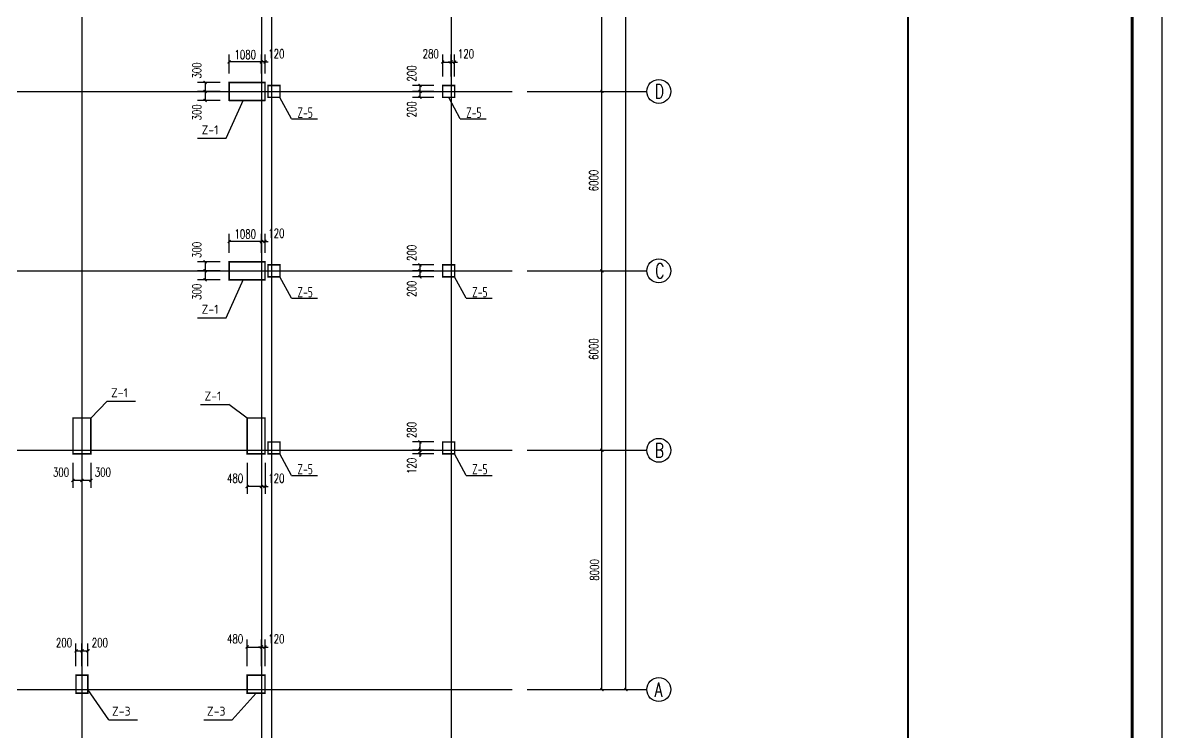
# Model space of a CAD drawing. Extents: x -73672 to 366960, y -527333 to 140666.
# Drawn here: x 288286 to 326379, y -83314 to -59595 of the extents above; entities that cross this region are included whole.
import ezdxf
from ezdxf.enums import TextEntityAlignment as Align

# ---------------------------------------------------------------- set-up
doc = ezdxf.new("R2010")
doc.units = 0
doc.header["$LTSCALE"] = 1000
doc.header["$MEASUREMENT"] = 0
for name, color, linetype in [('AXIS', 3, 'Continuous'), ('AXIS_TEXT', 7, 'Continuous'), ('COLU_DE_TEXT', 7, 'Continuous'), ('COLUMN', 9, 'Continuous'), ('NUM', 3, 'Continuous'), ('PUB_TITLE', 4, 'Continuous'), ('WALL', 9, 'Continuous'), ('图签', 120, 'Continuous'), ('建-尺寸', 3, 'Continuous')]:
    doc.layers.add(name, color=color, linetype=linetype)
doc.styles.add('_TCH_AXIS', font='COMPLEX', dxfattribs={"bigfont": 'GBCBIG'})
doc.styles.add('_TCH_DIM_T3', font='SIMPLEX', dxfattribs={"width": 0.705882, "bigfont": 'GBCBIG'})
doc.styles.add('A-DIM_T3', font='SIMPLEX', dxfattribs={"width": 0.705882, "bigfont": 'GBCBIG'})
doc.styles.add('COMPLEX', font='COMPLEX', dxfattribs={"bigfont": 'Tssdchn.shx'})
doc.styles.add('TSSD_Norm', font='Tssdeng.shx', dxfattribs={"bigfont": 'hztxt.shx'})
doc.styles.add('TSSD_Rein', font='Tssdeng.shx', dxfattribs={"width": 0.7, "bigfont": 'hztxt.shx'})
doc.dimstyles.new('_TCH_ARCH-100', dxfattribs={"dimtxt": 297.5, "dimasz": 100, "dimexe": 250, "dimexo": 300, "dimgap": 100, "dimtad": 1, "dimdec": 0, "dimzin": 0, "dimdsep": 46, "dimtxsty": '_TCH_DIM_T3', "dimblk": 'ARCHTICK', "dimcen": 0.09, "dimclrt": 7, "dimazin": 2, "dimtfac": 1, "dimtdec": 0, "dimtix": 1, "dimtmove": 2, "dimatfit": 3, "dimfxl": 0, "dimtolj": 1, "dimtzin": 0, "dimarcsym": 0})
doc.dimstyles.new('A-DIM-100', dxfattribs={"dimtxt": 297.5, "dimasz": 100, "dimexe": 250, "dimexo": 300, "dimgap": 100, "dimtad": 1, "dimdec": 0, "dimzin": 0, "dimdsep": 46, "dimtxsty": 'A-DIM_T3', "dimblk": 'ARCHTICK', "dimcen": 0.09, "dimclrt": 7, "dimazin": 2, "dimtfac": 1, "dimtdec": 0, "dimtix": 1, "dimtmove": 2, "dimatfit": 3, "dimfxl": 0, "dimtolj": 1, "dimtzin": 0, "dimarcsym": 0})

# ---------------------------------------------------------------- blocks, each defined once
blk = doc.blocks.new('0#竖图签')
at = {"layer": '图签'}
blk.add_lwpolyline([(-7500, 82100, 70, 70, 0), (-7500, 0, 40, 40, 0), (0, 0, 40, 40, 0), (0, 82100, 40, 40, 0), (-7500, 82100, 40, 40, 0), (-7500, 75299, 40, 40, 0)], format="xyseb", dxfattribs=at)
blk = doc.blocks.new('_AXISO')
blk.add_circle((0, 0), 0.5)
at = {"layer": 'AXIS_TEXT', "style": 'COMPLEX'}
blk.add_attdef('A', text='', height=0.56, dxfattribs=at).set_placement((-0.25, -0.28), (0.25, -0.28), align=Align.FIT)
blk = doc.blocks.new('_ArchTick')
at = {"color": 0, "linetype": 'ByBlock', "const_width": 0.4}
blk.add_lwpolyline([(-0.5, -0.5), (0.5, 0.5)], dxfattribs=at)
blk = doc.blocks.new('*D8291')
at = {"layer": 'AXIS', "color": 0, "lineweight": -2}
for p, q in [((305448, -25889), (308698, -25889)), ((308448, -81889), (308448, -25889)), ((305448, -81889), (308698, -81889))]:
    blk.add_line(p, q, dxfattribs=at)
at = {"layer": 'Defpoints', "color": 0}
for p in [(305148, -25889), (308448, -25889), (305148, -81889)]:
    blk.add_point(p, dxfattribs=at)
at = {"layer": 'AXIS', "color": 0, "linetype": 'ByBlock', "lineweight": -2, "xscale": 100, "yscale": 100, "zscale": 100}
for p, rotation in [((308448, -25889), 90), ((308448, -81889), 270)]:
    blk.add_blockref('_ArchTick', p, dxfattribs=dict(at, rotation=rotation))
at = {"layer": 'AXIS', "color": 7, "insert": (308199, -53889), "char_height": 297.5, "attachment_point": 5, "rotation": 90, "style": '_TCH_DIM_T3'}
blk.add_mtext('\\A1;56000', dxfattribs=at)
blk = doc.blocks.new('*D8292')
at = {"layer": 'AXIS', "color": 0, "lineweight": -2}
for p, q in [((305448, -73889), (307898, -73889)), ((307648, -81889), (307648, -73889)), ((305448, -81889), (307898, -81889))]:
    blk.add_line(p, q, dxfattribs=at)
at = {"layer": 'Defpoints', "color": 0}
for p in [(305148, -73889), (307648, -73889), (305148, -81889)]:
    blk.add_point(p, dxfattribs=at)
at = {"layer": 'AXIS', "color": 0, "linetype": 'ByBlock', "lineweight": -2, "xscale": 100, "yscale": 100, "zscale": 100}
for p, rotation in [((307648, -73889), 90), ((307648, -81889), 270)]:
    blk.add_blockref('_ArchTick', p, dxfattribs=dict(at, rotation=rotation))
at = {"layer": 'AXIS', "color": 7, "insert": (307399, -77889), "char_height": 297.5, "attachment_point": 5, "rotation": 90, "style": '_TCH_DIM_T3'}
blk.add_mtext('\\A1;8000', dxfattribs=at)
blk = doc.blocks.new('*D8293')
at = {"layer": 'AXIS', "color": 0, "lineweight": -2}
for p, q in [((305448, -67889), (307898, -67889)), ((307648, -73889), (307648, -67889)), ((305448, -73889), (307898, -73889))]:
    blk.add_line(p, q, dxfattribs=at)
at = {"layer": 'Defpoints', "color": 0}
for p in [(305148, -67889), (307648, -67889), (305148, -73889)]:
    blk.add_point(p, dxfattribs=at)
at = {"layer": 'AXIS', "color": 0, "linetype": 'ByBlock', "lineweight": -2, "xscale": 100, "yscale": 100, "zscale": 100}
for p, rotation in [((307648, -67889), 90), ((307648, -73889), 270)]:
    blk.add_blockref('_ArchTick', p, dxfattribs=dict(at, rotation=rotation))
at = {"layer": 'AXIS', "color": 7, "insert": (307373, -70504), "char_height": 297.5, "attachment_point": 5, "rotation": 90, "style": '_TCH_DIM_T3'}
blk.add_mtext('\\A1;6000', dxfattribs=at)
blk = doc.blocks.new('*D8294')
at = {"layer": 'AXIS', "color": 0, "lineweight": -2}
for p, q in [((305448, -61889), (307898, -61889)), ((307648, -67889), (307648, -61889)), ((305448, -67889), (307898, -67889))]:
    blk.add_line(p, q, dxfattribs=at)
at = {"layer": 'Defpoints', "color": 0}
for p in [(305148, -61889), (307648, -61889), (305148, -67889)]:
    blk.add_point(p, dxfattribs=at)
at = {"layer": 'AXIS', "color": 0, "linetype": 'ByBlock', "lineweight": -2, "xscale": 100, "yscale": 100, "zscale": 100}
for p, rotation in [((307648, -61889), 90), ((307648, -67889), 270)]:
    blk.add_blockref('_ArchTick', p, dxfattribs=dict(at, rotation=rotation))
at = {"layer": 'AXIS', "color": 7, "insert": (307373, -64870), "char_height": 297.5, "attachment_point": 5, "rotation": 90, "style": '_TCH_DIM_T3'}
blk.add_mtext('\\A1;6000', dxfattribs=at)
blk = doc.blocks.new('*D8295')
at = {"layer": 'AXIS', "color": 0, "lineweight": -2}
for p, q in [((305448, -55889), (307898, -55889)), ((307648, -61889), (307648, -55889)), ((305448, -61889), (307898, -61889))]:
    blk.add_line(p, q, dxfattribs=at)
at = {"layer": 'Defpoints', "color": 0}
for p in [(305148, -55889), (307648, -55889), (305148, -61889)]:
    blk.add_point(p, dxfattribs=at)
at = {"layer": 'AXIS', "color": 0, "linetype": 'ByBlock', "lineweight": -2, "xscale": 100, "yscale": 100, "zscale": 100}
for p, rotation in [((307648, -55889), 90), ((307648, -61889), 270)]:
    blk.add_blockref('_ArchTick', p, dxfattribs=dict(at, rotation=rotation))
at = {"layer": 'AXIS', "color": 7, "insert": (307373, -58617), "char_height": 297.5, "attachment_point": 5, "rotation": 90, "style": '_TCH_DIM_T3'}
blk.add_mtext('\\A1;6000', dxfattribs=at)
blk = doc.blocks.new('*D8389')
at = {"layer": 'Defpoints', "color": 0}
for p in [(290264, -74009), (290564, -74009), (290264, -74895)]:
    blk.add_point(p, dxfattribs=at)
at = {"layer": '建-尺寸', "color": 0, "lineweight": -2}
for p, q in [((290264, -74309), (290264, -75145)), ((290564, -74309), (290564, -75145)), ((290564, -74895), (290264, -74895))]:
    blk.add_line(p, q, dxfattribs=at)
at = {"layer": '建-尺寸', "color": 0, "linetype": 'ByBlock', "lineweight": -2, "xscale": 100, "yscale": 100, "zscale": 100, "rotation": 180}
blk.add_blockref('_ArchTick', (290264, -74895), dxfattribs=at)
at = {"layer": '建-尺寸', "color": 0, "linetype": 'ByBlock', "lineweight": -2, "xscale": 100, "yscale": 100, "zscale": 100}
blk.add_blockref('_ArchTick', (290564, -74895), dxfattribs=at)
at = {"layer": '建-尺寸', "color": 7, "insert": (290964, -74620), "char_height": 297.5, "attachment_point": 5, "style": 'A-DIM_T3'}
blk.add_mtext('\\A1;300', dxfattribs=at)
blk = doc.blocks.new('*D8390')
at = {"layer": 'Defpoints', "color": 0}
for p in [(289964, -74009), (290264, -74009), (289964, -74895)]:
    blk.add_point(p, dxfattribs=at)
at = {"layer": '建-尺寸', "color": 0, "lineweight": -2}
for p, q in [((289964, -74309), (289964, -75145)), ((290264, -74309), (290264, -75145)), ((290264, -74895), (289964, -74895))]:
    blk.add_line(p, q, dxfattribs=at)
at = {"layer": '建-尺寸', "color": 0, "linetype": 'ByBlock', "lineweight": -2, "xscale": 100, "yscale": 100, "zscale": 100, "rotation": 180}
blk.add_blockref('_ArchTick', (289964, -74895), dxfattribs=at)
at = {"layer": '建-尺寸', "color": 0, "linetype": 'ByBlock', "lineweight": -2, "xscale": 100, "yscale": 100, "zscale": 100}
blk.add_blockref('_ArchTick', (290264, -74895), dxfattribs=at)
at = {"layer": '建-尺寸', "color": 7, "insert": (289564, -74620), "char_height": 297.5, "attachment_point": 5, "style": 'A-DIM_T3'}
blk.add_mtext('\\A1;300', dxfattribs=at)
blk = doc.blocks.new('*D8399')
at = {"layer": 'Defpoints', "color": 0}
for p in [(296264, -74009), (296384, -74009), (296264, -75098)]:
    blk.add_point(p, dxfattribs=at)
at = {"layer": '建-尺寸', "color": 0, "lineweight": -2}
for p, q in [((296264, -74309), (296264, -75348)), ((296384, -74309), (296384, -75348)), ((296264, -75098), (296164, -75098)), ((296384, -75098), (296264, -75098)), ((296384, -75098), (296484, -75098))]:
    blk.add_line(p, q, dxfattribs=at)
at = {"layer": '建-尺寸', "color": 0, "linetype": 'ByBlock', "lineweight": -2, "xscale": 100, "yscale": 100, "zscale": 100}
blk.add_blockref('_ArchTick', (296264, -75098), dxfattribs=at)
at = {"layer": '建-尺寸', "color": 0, "linetype": 'ByBlock', "lineweight": -2, "xscale": 100, "yscale": 100, "zscale": 100, "rotation": 180}
blk.add_blockref('_ArchTick', (296384, -75098), dxfattribs=at)
at = {"layer": '建-尺寸', "color": 7, "insert": (296764, -74823), "char_height": 297.5, "attachment_point": 5, "style": 'A-DIM_T3'}
blk.add_mtext('\\A1;120', dxfattribs=at)
blk = doc.blocks.new('*D8400')
at = {"layer": 'Defpoints', "color": 0}
for p in [(295784, -74009), (296264, -74009), (295784, -75098)]:
    blk.add_point(p, dxfattribs=at)
at = {"layer": '建-尺寸', "color": 0, "lineweight": -2}
for p, q in [((295784, -74309), (295784, -75348)), ((296264, -74309), (296264, -75348)), ((296264, -75098), (295784, -75098))]:
    blk.add_line(p, q, dxfattribs=at)
at = {"layer": '建-尺寸', "color": 0, "linetype": 'ByBlock', "lineweight": -2, "xscale": 100, "yscale": 100, "zscale": 100, "rotation": 180}
blk.add_blockref('_ArchTick', (295784, -75098), dxfattribs=at)
at = {"layer": '建-尺寸', "color": 0, "linetype": 'ByBlock', "lineweight": -2, "xscale": 100, "yscale": 100, "zscale": 100}
blk.add_blockref('_ArchTick', (296264, -75098), dxfattribs=at)
at = {"layer": '建-尺寸', "color": 7, "insert": (295384, -74823), "char_height": 297.5, "attachment_point": 5, "style": 'A-DIM_T3'}
blk.add_mtext('\\A1;480', dxfattribs=at)
blk = doc.blocks.new('*D8441')
at = {"layer": 'Defpoints', "color": 0}
for p in [(296264, -60906), (296264, -61589), (296384, -61589)]:
    blk.add_point(p, dxfattribs=at)
at = {"layer": '建-尺寸', "color": 0, "lineweight": -2}
for p, q in [((296264, -60906), (296164, -60906)), ((296264, -61289), (296264, -60656)), ((296384, -60906), (296264, -60906)), ((296384, -61289), (296384, -60656)), ((296384, -60906), (296484, -60906))]:
    blk.add_line(p, q, dxfattribs=at)
at = {"layer": '建-尺寸', "color": 0, "linetype": 'ByBlock', "lineweight": -2, "xscale": 100, "yscale": 100, "zscale": 100}
blk.add_blockref('_ArchTick', (296264, -60906), dxfattribs=at)
at = {"layer": '建-尺寸', "color": 0, "linetype": 'ByBlock', "lineweight": -2, "xscale": 100, "yscale": 100, "zscale": 100, "rotation": 180}
blk.add_blockref('_ArchTick', (296384, -60906), dxfattribs=at)
at = {"layer": '建-尺寸', "color": 7, "insert": (296764, -60631), "char_height": 297.5, "attachment_point": 5, "style": 'A-DIM_T3'}
blk.add_mtext('\\A1;120', dxfattribs=at)
blk = doc.blocks.new('*D8442')
at = {"layer": 'Defpoints', "color": 0}
for p in [(295184, -60906), (295184, -61589), (296264, -61589)]:
    blk.add_point(p, dxfattribs=at)
at = {"layer": '建-尺寸', "color": 0, "lineweight": -2}
for p, q in [((295184, -61289), (295184, -60656)), ((296264, -60906), (295184, -60906)), ((296264, -61289), (296264, -60656))]:
    blk.add_line(p, q, dxfattribs=at)
at = {"layer": '建-尺寸', "color": 0, "linetype": 'ByBlock', "lineweight": -2, "xscale": 100, "yscale": 100, "zscale": 100, "rotation": 180}
blk.add_blockref('_ArchTick', (295184, -60906), dxfattribs=at)
at = {"layer": '建-尺寸', "color": 0, "linetype": 'ByBlock', "lineweight": -2, "xscale": 100, "yscale": 100, "zscale": 100}
blk.add_blockref('_ArchTick', (296264, -60906), dxfattribs=at)
at = {"layer": '建-尺寸', "color": 7, "insert": (295724, -60658), "char_height": 297.5, "attachment_point": 5, "style": 'A-DIM_T3'}
blk.add_mtext('\\A1;1080', dxfattribs=at)
blk = doc.blocks.new('*D8443')
at = {"layer": 'Defpoints', "color": 0}
for p in [(295184, -61589), (294380, -61889), (295184, -61889)]:
    blk.add_point(p, dxfattribs=at)
at = {"layer": '建-尺寸', "color": 0, "lineweight": -2}
for p, q in [((294884, -61589), (294130, -61589)), ((294380, -61589), (294380, -61889)), ((294884, -61889), (294130, -61889))]:
    blk.add_line(p, q, dxfattribs=at)
at = {"layer": '建-尺寸', "color": 0, "linetype": 'ByBlock', "lineweight": -2, "xscale": 100, "yscale": 100, "zscale": 100}
for p, rotation in [((294380, -61589), 90), ((294380, -61889), 270)]:
    blk.add_blockref('_ArchTick', p, dxfattribs=dict(at, rotation=rotation))
at = {"layer": '建-尺寸', "color": 7, "insert": (294105, -61189), "char_height": 297.5, "attachment_point": 5, "rotation": 90, "style": 'A-DIM_T3'}
blk.add_mtext('\\A1;300', dxfattribs=at)
blk = doc.blocks.new('*D8444')
at = {"layer": 'Defpoints', "color": 0}
for p in [(295184, -61889), (294380, -62189), (295184, -62189)]:
    blk.add_point(p, dxfattribs=at)
at = {"layer": '建-尺寸', "color": 0, "lineweight": -2}
for p, q in [((294884, -61889), (294130, -61889)), ((294380, -61889), (294380, -62189)), ((294884, -62189), (294130, -62189))]:
    blk.add_line(p, q, dxfattribs=at)
at = {"layer": '建-尺寸', "color": 0, "linetype": 'ByBlock', "lineweight": -2, "xscale": 100, "yscale": 100, "zscale": 100}
for p, rotation in [((294380, -61889), 90), ((294380, -62189), 270)]:
    blk.add_blockref('_ArchTick', p, dxfattribs=dict(at, rotation=rotation))
at = {"layer": '建-尺寸', "color": 7, "insert": (294105, -62589), "char_height": 297.5, "attachment_point": 5, "rotation": 90, "style": 'A-DIM_T3'}
blk.add_mtext('\\A1;300', dxfattribs=at)
blk = doc.blocks.new('*D8445')
at = {"layer": 'Defpoints', "color": 0}
for p in [(296264, -66906), (296264, -67589), (296384, -67589)]:
    blk.add_point(p, dxfattribs=at)
at = {"layer": '建-尺寸', "color": 0, "lineweight": -2}
for p, q in [((296264, -67289), (296264, -66656)), ((296384, -67289), (296384, -66656)), ((296264, -66906), (296164, -66906)), ((296384, -66906), (296264, -66906)), ((296384, -66906), (296484, -66906))]:
    blk.add_line(p, q, dxfattribs=at)
at = {"layer": '建-尺寸', "color": 0, "linetype": 'ByBlock', "lineweight": -2, "xscale": 100, "yscale": 100, "zscale": 100}
blk.add_blockref('_ArchTick', (296264, -66906), dxfattribs=at)
at = {"layer": '建-尺寸', "color": 0, "linetype": 'ByBlock', "lineweight": -2, "xscale": 100, "yscale": 100, "zscale": 100, "rotation": 180}
blk.add_blockref('_ArchTick', (296384, -66906), dxfattribs=at)
at = {"layer": '建-尺寸', "color": 7, "insert": (296764, -66631), "char_height": 297.5, "attachment_point": 5, "style": 'A-DIM_T3'}
blk.add_mtext('\\A1;120', dxfattribs=at)
blk = doc.blocks.new('*D8446')
at = {"layer": 'Defpoints', "color": 0}
for p in [(295184, -66906), (295184, -67589), (296264, -67589)]:
    blk.add_point(p, dxfattribs=at)
at = {"layer": '建-尺寸', "color": 0, "lineweight": -2}
for p, q in [((295184, -67289), (295184, -66656)), ((296264, -67289), (296264, -66656)), ((296264, -66906), (295184, -66906))]:
    blk.add_line(p, q, dxfattribs=at)
at = {"layer": '建-尺寸', "color": 0, "linetype": 'ByBlock', "lineweight": -2, "xscale": 100, "yscale": 100, "zscale": 100, "rotation": 180}
blk.add_blockref('_ArchTick', (295184, -66906), dxfattribs=at)
at = {"layer": '建-尺寸', "color": 0, "linetype": 'ByBlock', "lineweight": -2, "xscale": 100, "yscale": 100, "zscale": 100}
blk.add_blockref('_ArchTick', (296264, -66906), dxfattribs=at)
at = {"layer": '建-尺寸', "color": 7, "insert": (295724, -66658), "char_height": 297.5, "attachment_point": 5, "style": 'A-DIM_T3'}
blk.add_mtext('\\A1;1080', dxfattribs=at)
blk = doc.blocks.new('*D8447')
at = {"layer": 'Defpoints', "color": 0}
for p in [(295184, -67589), (294380, -67889), (295184, -67889)]:
    blk.add_point(p, dxfattribs=at)
at = {"layer": '建-尺寸', "color": 0, "lineweight": -2}
for p, q in [((294884, -67589), (294130, -67589)), ((294380, -67589), (294380, -67889)), ((294884, -67889), (294130, -67889))]:
    blk.add_line(p, q, dxfattribs=at)
at = {"layer": '建-尺寸', "color": 0, "linetype": 'ByBlock', "lineweight": -2, "xscale": 100, "yscale": 100, "zscale": 100}
for p, rotation in [((294380, -67589), 90), ((294380, -67889), 270)]:
    blk.add_blockref('_ArchTick', p, dxfattribs=dict(at, rotation=rotation))
at = {"layer": '建-尺寸', "color": 7, "insert": (294105, -67189), "char_height": 297.5, "attachment_point": 5, "rotation": 90, "style": 'A-DIM_T3'}
blk.add_mtext('\\A1;300', dxfattribs=at)
blk = doc.blocks.new('*D8448')
at = {"layer": 'Defpoints', "color": 0}
for p in [(295184, -67889), (294380, -68189), (295184, -68189)]:
    blk.add_point(p, dxfattribs=at)
at = {"layer": '建-尺寸', "color": 0, "lineweight": -2}
for p, q in [((294884, -67889), (294130, -67889)), ((294380, -67889), (294380, -68189)), ((294884, -68189), (294130, -68189))]:
    blk.add_line(p, q, dxfattribs=at)
at = {"layer": '建-尺寸', "color": 0, "linetype": 'ByBlock', "lineweight": -2, "xscale": 100, "yscale": 100, "zscale": 100}
for p, rotation in [((294380, -67889), 90), ((294380, -68189), 270)]:
    blk.add_blockref('_ArchTick', p, dxfattribs=dict(at, rotation=rotation))
at = {"layer": '建-尺寸', "color": 7, "insert": (294105, -68589), "char_height": 297.5, "attachment_point": 5, "rotation": 90, "style": 'A-DIM_T3'}
blk.add_mtext('\\A1;300', dxfattribs=at)
blk = doc.blocks.new('*D8494')
at = {"layer": 'Defpoints', "color": 0}
for p in [(296264, -80466), (295784, -81409), (296264, -81409)]:
    blk.add_point(p, dxfattribs=at)
at = {"layer": '建-尺寸', "color": 0, "lineweight": -2}
for p, q in [((295784, -81109), (295784, -80216)), ((296264, -81109), (296264, -80216)), ((295784, -80466), (296264, -80466))]:
    blk.add_line(p, q, dxfattribs=at)
at = {"layer": '建-尺寸', "color": 0, "linetype": 'ByBlock', "lineweight": -2, "xscale": 100, "yscale": 100, "zscale": 100, "rotation": 180}
blk.add_blockref('_ArchTick', (295784, -80466), dxfattribs=at)
at = {"layer": '建-尺寸', "color": 0, "linetype": 'ByBlock', "lineweight": -2, "xscale": 100, "yscale": 100, "zscale": 100}
blk.add_blockref('_ArchTick', (296264, -80466), dxfattribs=at)
at = {"layer": '建-尺寸', "color": 7, "insert": (295384, -80191), "char_height": 297.5, "attachment_point": 5, "style": 'A-DIM_T3'}
blk.add_mtext('\\A1;480', dxfattribs=at)
blk = doc.blocks.new('*D8495')
at = {"layer": 'Defpoints', "color": 0}
for p in [(296384, -80466), (296264, -81409), (296384, -81409)]:
    blk.add_point(p, dxfattribs=at)
at = {"layer": '建-尺寸', "color": 0, "lineweight": -2}
for p, q in [((296264, -81109), (296264, -80216)), ((296384, -81109), (296384, -80216)), ((296264, -80466), (296164, -80466)), ((296264, -80466), (296384, -80466)), ((296384, -80466), (296484, -80466))]:
    blk.add_line(p, q, dxfattribs=at)
at = {"layer": '建-尺寸', "color": 0, "linetype": 'ByBlock', "lineweight": -2, "xscale": 100, "yscale": 100, "zscale": 100}
blk.add_blockref('_ArchTick', (296264, -80466), dxfattribs=at)
at = {"layer": '建-尺寸', "color": 0, "linetype": 'ByBlock', "lineweight": -2, "xscale": 100, "yscale": 100, "zscale": 100, "rotation": 180}
blk.add_blockref('_ArchTick', (296384, -80466), dxfattribs=at)
at = {"layer": '建-尺寸', "color": 7, "insert": (296764, -80191), "char_height": 297.5, "attachment_point": 5, "style": 'A-DIM_T3'}
blk.add_mtext('\\A1;120', dxfattribs=at)
blk = doc.blocks.new('*D8518')
at = {"layer": 'Defpoints', "color": 0}
for p in [(302604, -60907), (302324, -61689), (302604, -61689)]:
    blk.add_point(p, dxfattribs=at)
at = {"layer": '建-尺寸', "color": 0, "lineweight": -2}
for p, q in [((302324, -61389), (302324, -60657)), ((302324, -60907), (302604, -60907)), ((302604, -61389), (302604, -60657))]:
    blk.add_line(p, q, dxfattribs=at)
at = {"layer": '建-尺寸', "color": 0, "linetype": 'ByBlock', "lineweight": -2, "xscale": 100, "yscale": 100, "zscale": 100, "rotation": 180}
blk.add_blockref('_ArchTick', (302324, -60907), dxfattribs=at)
at = {"layer": '建-尺寸', "color": 0, "linetype": 'ByBlock', "lineweight": -2, "xscale": 100, "yscale": 100, "zscale": 100}
blk.add_blockref('_ArchTick', (302604, -60907), dxfattribs=at)
at = {"layer": '建-尺寸', "color": 7, "insert": (301924, -60632), "char_height": 297.5, "attachment_point": 5, "style": 'A-DIM_T3'}
blk.add_mtext('\\A1;280', dxfattribs=at)
blk = doc.blocks.new('*D8519')
at = {"layer": 'Defpoints', "color": 0}
for p in [(302724, -60907), (302604, -61689), (302724, -61689)]:
    blk.add_point(p, dxfattribs=at)
at = {"layer": '建-尺寸', "color": 0, "lineweight": -2}
for p, q in [((302604, -60907), (302504, -60907)), ((302604, -61389), (302604, -60657)), ((302604, -60907), (302724, -60907)), ((302724, -61389), (302724, -60657)), ((302724, -60907), (302824, -60907))]:
    blk.add_line(p, q, dxfattribs=at)
at = {"layer": '建-尺寸', "color": 0, "linetype": 'ByBlock', "lineweight": -2, "xscale": 100, "yscale": 100, "zscale": 100}
blk.add_blockref('_ArchTick', (302604, -60907), dxfattribs=at)
at = {"layer": '建-尺寸', "color": 0, "linetype": 'ByBlock', "lineweight": -2, "xscale": 100, "yscale": 100, "zscale": 100, "rotation": 180}
blk.add_blockref('_ArchTick', (302724, -60907), dxfattribs=at)
at = {"layer": '建-尺寸', "color": 7, "insert": (303104, -60632), "char_height": 297.5, "attachment_point": 5, "style": 'A-DIM_T3'}
blk.add_mtext('\\A1;120', dxfattribs=at)
blk = doc.blocks.new('*D8520')
at = {"layer": 'Defpoints', "color": 0}
for p in [(302324, -61689), (301564, -61889), (302324, -61889)]:
    blk.add_point(p, dxfattribs=at)
at = {"layer": '建-尺寸', "color": 0, "lineweight": -2}
for p, q in [((302024, -61689), (301314, -61689)), ((301564, -61689), (301564, -61889)), ((302024, -61889), (301314, -61889))]:
    blk.add_line(p, q, dxfattribs=at)
at = {"layer": '建-尺寸', "color": 0, "linetype": 'ByBlock', "lineweight": -2, "xscale": 100, "yscale": 100, "zscale": 100}
for p, rotation in [((301564, -61689), 90), ((301564, -61889), 270)]:
    blk.add_blockref('_ArchTick', p, dxfattribs=dict(at, rotation=rotation))
at = {"layer": '建-尺寸', "color": 7, "insert": (301289, -61289), "char_height": 297.5, "attachment_point": 5, "rotation": 90, "style": 'A-DIM_T3'}
blk.add_mtext('\\A1;200', dxfattribs=at)
blk = doc.blocks.new('*D8521')
at = {"layer": 'Defpoints', "color": 0}
for p in [(301564, -62089), (302324, -61889), (302324, -62089)]:
    blk.add_point(p, dxfattribs=at)
at = {"layer": '建-尺寸', "color": 0, "lineweight": -2}
for p, q in [((302024, -61889), (301314, -61889)), ((302024, -62089), (301314, -62089)), ((301564, -61889), (301564, -62089))]:
    blk.add_line(p, q, dxfattribs=at)
at = {"layer": '建-尺寸', "color": 0, "linetype": 'ByBlock', "lineweight": -2, "xscale": 100, "yscale": 100, "zscale": 100}
for p, rotation in [((301564, -61889), 90), ((301564, -62089), 270)]:
    blk.add_blockref('_ArchTick', p, dxfattribs=dict(at, rotation=rotation))
at = {"layer": '建-尺寸', "color": 7, "insert": (301289, -62489), "char_height": 297.5, "attachment_point": 5, "rotation": 90, "style": 'A-DIM_T3'}
blk.add_mtext('\\A1;200', dxfattribs=at)
blk = doc.blocks.new('*D8522')
at = {"layer": 'Defpoints', "color": 0}
for p in [(302324, -67689), (301564, -67889), (302324, -67889)]:
    blk.add_point(p, dxfattribs=at)
at = {"layer": '建-尺寸', "color": 0, "lineweight": -2}
for p, q in [((302024, -67689), (301314, -67689)), ((301564, -67689), (301564, -67889)), ((302024, -67889), (301314, -67889))]:
    blk.add_line(p, q, dxfattribs=at)
at = {"layer": '建-尺寸', "color": 0, "linetype": 'ByBlock', "lineweight": -2, "xscale": 100, "yscale": 100, "zscale": 100}
for p, rotation in [((301564, -67689), 90), ((301564, -67889), 270)]:
    blk.add_blockref('_ArchTick', p, dxfattribs=dict(at, rotation=rotation))
at = {"layer": '建-尺寸', "color": 7, "insert": (301289, -67289), "char_height": 297.5, "attachment_point": 5, "rotation": 90, "style": 'A-DIM_T3'}
blk.add_mtext('\\A1;200', dxfattribs=at)
blk = doc.blocks.new('*D8523')
at = {"layer": 'Defpoints', "color": 0}
for p in [(301564, -68089), (302324, -67889), (302324, -68089)]:
    blk.add_point(p, dxfattribs=at)
at = {"layer": '建-尺寸', "color": 0, "lineweight": -2}
for p, q in [((302024, -67889), (301314, -67889)), ((302024, -68089), (301314, -68089)), ((301564, -67889), (301564, -68089))]:
    blk.add_line(p, q, dxfattribs=at)
at = {"layer": '建-尺寸', "color": 0, "linetype": 'ByBlock', "lineweight": -2, "xscale": 100, "yscale": 100, "zscale": 100}
for p, rotation in [((301564, -67889), 90), ((301564, -68089), 270)]:
    blk.add_blockref('_ArchTick', p, dxfattribs=dict(at, rotation=rotation))
at = {"layer": '建-尺寸', "color": 7, "insert": (301289, -68489), "char_height": 297.5, "attachment_point": 5, "rotation": 90, "style": 'A-DIM_T3'}
blk.add_mtext('\\A1;200', dxfattribs=at)
blk = doc.blocks.new('*D8524')
at = {"layer": 'Defpoints', "color": 0}
for p in [(301564, -73889), (302324, -73609), (302324, -73889)]:
    blk.add_point(p, dxfattribs=at)
at = {"layer": '建-尺寸', "color": 0, "lineweight": -2}
for p, q in [((302024, -73609), (301314, -73609)), ((302024, -73889), (301314, -73889)), ((301564, -73609), (301564, -73889))]:
    blk.add_line(p, q, dxfattribs=at)
at = {"layer": '建-尺寸', "color": 0, "linetype": 'ByBlock', "lineweight": -2, "xscale": 100, "yscale": 100, "zscale": 100}
for p, rotation in [((301564, -73609), 90), ((301564, -73889), 270)]:
    blk.add_blockref('_ArchTick', p, dxfattribs=dict(at, rotation=rotation))
at = {"layer": '建-尺寸', "color": 7, "insert": (301289, -73209), "char_height": 297.5, "attachment_point": 5, "rotation": 90, "style": 'A-DIM_T3'}
blk.add_mtext('\\A1;280', dxfattribs=at)
blk = doc.blocks.new('*D8525')
at = {"layer": 'Defpoints', "color": 0}
for p in [(302324, -73889), (301564, -74009), (302324, -74009)]:
    blk.add_point(p, dxfattribs=at)
at = {"layer": '建-尺寸', "color": 0, "lineweight": -2}
for p, q in [((302024, -73889), (301314, -73889)), ((301564, -73889), (301564, -73789)), ((301564, -73889), (301564, -74009)), ((302024, -74009), (301314, -74009)), ((301564, -74009), (301564, -74109))]:
    blk.add_line(p, q, dxfattribs=at)
at = {"layer": '建-尺寸', "color": 0, "linetype": 'ByBlock', "lineweight": -2, "xscale": 100, "yscale": 100, "zscale": 100}
for p, rotation in [((301564, -73889), 270), ((301564, -74009), 90)]:
    blk.add_blockref('_ArchTick', p, dxfattribs=dict(at, rotation=rotation))
at = {"layer": '建-尺寸', "color": 7, "insert": (301289, -74409), "char_height": 297.5, "attachment_point": 5, "rotation": 90, "style": 'A-DIM_T3'}
blk.add_mtext('\\A1;120', dxfattribs=at)
blk = doc.blocks.new('*D9049')
at = {"layer": 'Defpoints', "color": 0}
for p in [(290264, -80596), (290064, -81409), (290264, -81409)]:
    blk.add_point(p, dxfattribs=at)
at = {"layer": '建-尺寸', "color": 0, "lineweight": -2}
for p, q in [((290064, -81109), (290064, -80346)), ((290264, -81109), (290264, -80346)), ((290064, -80596), (290264, -80596))]:
    blk.add_line(p, q, dxfattribs=at)
at = {"layer": '建-尺寸', "color": 0, "linetype": 'ByBlock', "lineweight": -2, "xscale": 100, "yscale": 100, "zscale": 100, "rotation": 180}
blk.add_blockref('_ArchTick', (290064, -80596), dxfattribs=at)
at = {"layer": '建-尺寸', "color": 0, "linetype": 'ByBlock', "lineweight": -2, "xscale": 100, "yscale": 100, "zscale": 100}
blk.add_blockref('_ArchTick', (290264, -80596), dxfattribs=at)
at = {"layer": '建-尺寸', "color": 7, "insert": (289664, -80321), "char_height": 297.5, "attachment_point": 5, "style": 'A-DIM_T3'}
blk.add_mtext('\\A1;200', dxfattribs=at)
blk = doc.blocks.new('*D9050')
at = {"layer": 'Defpoints', "color": 0}
for p in [(290464, -80596), (290264, -81409), (290464, -81409)]:
    blk.add_point(p, dxfattribs=at)
at = {"layer": '建-尺寸', "color": 0, "lineweight": -2}
for p, q in [((290264, -81109), (290264, -80346)), ((290464, -81109), (290464, -80346)), ((290264, -80596), (290464, -80596))]:
    blk.add_line(p, q, dxfattribs=at)
at = {"layer": '建-尺寸', "color": 0, "linetype": 'ByBlock', "lineweight": -2, "xscale": 100, "yscale": 100, "zscale": 100, "rotation": 180}
blk.add_blockref('_ArchTick', (290264, -80596), dxfattribs=at)
at = {"layer": '建-尺寸', "color": 0, "linetype": 'ByBlock', "lineweight": -2, "xscale": 100, "yscale": 100, "zscale": 100}
blk.add_blockref('_ArchTick', (290464, -80596), dxfattribs=at)
at = {"layer": '建-尺寸', "color": 7, "insert": (290864, -80321), "char_height": 297.5, "attachment_point": 5, "style": 'A-DIM_T3'}
blk.add_mtext('\\A1;200', dxfattribs=at)

msp = doc.modelspace()

# ---------------------------------------------------------------- linework, layer by layer
at = {"color": 1}
for p, q in [((290264.15, -24236.64), (290264.15, -84710.49)), ((296264.15, -24236.64), (296264.15, -84710.49)), ((296604.15, -24236.64), (296604.15, -84710.49)), ((302604.15, -24236.64), (302604.15, -84710.49)), ((185878.49, -61888.84), (304648.09, -61888.84)), ((185878.49, -67888.84), (304648.09, -67888.84)), ((185878.49, -73888.84), (304648.09, -73888.84)), ((185878.49, -81888.84), (304648.09, -81888.84))]:
    msp.add_line(p, q, dxfattribs=at)
at = {"color": 0}
for p, q in [((297264.91, -62807.28), (296884.15, -62088.84)), ((302904.91, -62807.28), (302524.15, -62088.84)), ((295081.71, -63456.61), (295663.03, -62171.73)), ((297264.91, -62807.28), (298136.96, -62807.28)), ((302904.91, -62807.28), (303776.96, -62807.28)), ((294129.16, -63456.61), (295081.71, -63456.61)), ((295081.71, -69456.61), (295663.03, -68171.73)), ((297264.91, -68807.28), (296884.15, -68088.84)), ((303104.91, -68807.28), (302724.15, -68088.84)), ((297264.91, -68807.28), (298136.96, -68807.28)), ((303104.91, -68807.28), (303976.96, -68807.28)), ((294129.16, -69456.61), (295081.71, -69456.61)), ((290564.15, -72808.84), (291102.56, -72247.72)), ((291102.56, -72247.72), (292055.11, -72247.72)), ((294226.37, -72357.96), (295178.92, -72357.96)), ((295784.15, -72808.84), (295178.92, -72357.96)), ((297264.91, -74727.28), (296884.15, -74008.84)), ((303104.91, -74727.28), (302724.15, -74008.84)), ((297264.91, -74727.28), (298136.96, -74727.28)), ((303104.91, -74727.28), (303976.96, -74727.28)), ((291163.36, -82894.8), (290464.15, -81888.84)), ((295288.21, -82894.8), (296084.15, -82008.84)), ((291163.36, -82894.8), (292115.91, -82894.8)), ((294335.66, -82894.8), (295288.21, -82894.8))]:
    msp.add_line(p, q, dxfattribs=at)
at = {"color": 0, "const_width": 50}
for points in [[(295184.15, -62188.84), (295184.15, -61588.84), (296384.15, -61588.84), (296384.15, -62188.84), (295184.15, -62188.84)], [(296884.15, -62088.84), (296884.15, -61688.84), (296484.15, -61688.84), (296484.15, -62088.84), (296884.15, -62088.84)], [(302724.15, -62088.84), (302724.15, -61688.84), (302324.15, -61688.84), (302324.15, -62088.84), (302724.15, -62088.84)], [(295184.15, -68188.84), (295184.15, -67588.84), (296384.15, -67588.84), (296384.15, -68188.84), (295184.15, -68188.84)], [(296884.15, -68088.84), (296884.15, -67688.84), (296484.15, -67688.84), (296484.15, -68088.84), (296884.15, -68088.84)], [(302724.15, -68088.84), (302724.15, -67688.84), (302324.15, -67688.84), (302324.15, -68088.84), (302724.15, -68088.84)], [(289964.15, -72808.84), (289964.15, -74008.84), (290564.15, -74008.84), (290564.15, -72808.84), (289964.15, -72808.84)], [(295784.15, -72808.84), (295784.15, -74008.84), (296384.15, -74008.84), (296384.15, -72808.84), (295784.15, -72808.84)], [(296884.15, -74008.84), (296884.15, -73608.84), (296484.15, -73608.84), (296484.15, -74008.84), (296884.15, -74008.84)], [(302724.15, -74008.84), (302724.15, -73608.84), (302324.15, -73608.84), (302324.15, -74008.84), (302724.15, -74008.84)], [(290464.15, -82008.84), (290464.15, -81408.84), (290064.15, -81408.84), (290064.15, -82008.84), (290464.15, -82008.84)], [(296384.15, -82008.84), (296384.15, -81408.84), (295784.15, -81408.84), (295784.15, -82008.84), (296384.15, -82008.84)]]:
    msp.add_lwpolyline(points, dxfattribs=at)
at = {"color": 0}
for points in [[(296484.15, -61688.84), (296884.15, -61688.84), (296884.15, -62088.84), (296484.15, -62088.84)], [(302324.15, -61688.84), (302724.15, -61688.84), (302724.15, -62088.84), (302324.15, -62088.84)], [(296484.15, -67688.84), (296884.15, -67688.84), (296884.15, -68088.84), (296484.15, -68088.84)], [(302324.15, -67688.84), (302724.15, -67688.84), (302724.15, -68088.84), (302324.15, -68088.84)], [(296484.15, -73608.84), (296884.15, -73608.84), (296884.15, -74008.84), (296484.15, -74008.84)], [(302324.15, -73608.84), (302724.15, -73608.84), (302724.15, -74008.84), (302324.15, -74008.84)]]:
    msp.add_lwpolyline(points, close=True, dxfattribs=at)
at = {"layer": 'AXIS'}
for p, q in [((305148.09, -61888.84), (309148.09, -61888.84)), ((305148.09, -67888.84), (309148.09, -67888.84)), ((305148.09, -73888.84), (309148.09, -73888.84)), ((305148.09, -81888.84), (309148.09, -81888.84))]:
    msp.add_line(p, q, dxfattribs=at)
at = {"layer": 'COLUMN'}
for points in [[(295184.15, -61588.84), (295184.15, -62188.84), (296384.15, -62188.84), (296384.15, -61588.84)], [(295184.15, -67588.84), (295184.15, -68188.84), (296384.15, -68188.84), (296384.15, -67588.84)], [(289964.15, -74008.84), (290564.15, -74008.84), (290564.15, -72808.84), (289964.15, -72808.84)], [(295784.15, -74008.84), (296384.15, -74008.84), (296384.15, -72808.84), (295784.15, -72808.84)], [(290064.15, -82008.84), (290464.15, -82008.84), (290464.15, -81408.84), (290064.15, -81408.84)], [(295784.15, -82008.84), (296384.15, -82008.84), (296384.15, -81408.84), (295784.15, -81408.84)]]:
    msp.add_lwpolyline(points, close=True, dxfattribs=at)
at = {"layer": 'PUB_TITLE'}
msp.add_lwpolyline([(177678.75, -102317.87), (326378.75, -102317.87), (326378.75, -18217.87), (177678.75, -18217.87)], close=True, dxfattribs=at)
at = {"layer": 'PUB_TITLE', "const_width": 100}
msp.add_lwpolyline([(180178.75, -101317.87), (325378.75, -101317.87), (325378.75, -19217.87), (180178.75, -19217.87)], close=True, dxfattribs=at)
at = {"layer": 'WALL'}
msp.add_line((296884.15, -61768.84), (296884.15, -62008.84), dxfattribs=at)

# ---------------------------------------------------------------- block references
msp.add_blockref('0#竖图签', (325378.75, -101317.87))
at = {"layer": 'AXIS'}
ref = msp.add_blockref('_AXISO', (309548.09, -61888.84), dxfattribs=dict(at, xscale=800, yscale=800, zscale=800))
ref.add_attrib('A', 'D', (309409.17, -62131.94), dxfattribs={"color": 7, "height": 486.22, "style": '_TCH_AXIS', "width": 0.705882})
ref = msp.add_blockref('_AXISO', (309548.09, -67888.84), dxfattribs=dict(at, xscale=800, yscale=800, zscale=800))
ref.add_attrib('A', 'C', (309422.03, -68138.85), dxfattribs={"color": 7, "height": 500.04, "style": '_TCH_AXIS', "width": 0.705882})
ref = msp.add_blockref('_AXISO', (309548.09, -73888.84), dxfattribs=dict(at, xscale=800, yscale=800, zscale=800))
ref.add_attrib('A', 'B', (309409.17, -74131.94), dxfattribs={"color": 7, "height": 486.22, "style": '_TCH_AXIS', "width": 0.705882})
ref = msp.add_blockref('_AXISO', (309548.09, -81888.84), dxfattribs=dict(at, xscale=800, yscale=800, zscale=800))
ref.add_attrib('A', 'A', (309403.14, -82128.4), dxfattribs={"color": 7, "height": 479.13, "style": '_TCH_AXIS', "width": 0.705882})

# ---------------------------------------------------------------- texts
at = {"layer": 'COLU_DE_TEXT', "style": 'TSSD_Rein', "width": 0.7}
for p in [(297726.99, -62599.71), (303366.99, -62599.71), (297726.99, -68599.71), (303566.99, -68599.71), (297726.99, -74519.71), (303566.99, -74519.71)]:
    msp.add_text('Z-5', height=350, dxfattribs=at).set_placement(p, align=Align.MIDDLE)
at = {"layer": 'NUM', "style": 'TSSD_Norm'}
for s, p in [('Z-1', (294545.34, -63323.69)), ('Z-1', (294545.34, -69323.69)), ('Z-1', (291518.74, -72114.8)), ('Z-1', (294642.55, -72225.04)), ('Z-3', (291579.54, -82761.88)), ('Z-3', (294751.84, -82761.88))]:
    msp.add_text(s, height=300, dxfattribs=at).set_placement(p, align=Align.CENTER)

# ---------------------------------------------------------------- dimensions: what is measured, and where the dimension line sits
at = {"layer": 'AXIS'}
for p2, distance, picture, middle in [((305148.09, -25888.84), -3300, '*D8291', (308199.34, -53888.84)), ((305148.09, -73888.84), -2500, '*D8292', (307399.34, -77888.84))]:
    dim = msp.add_aligned_dim(p1=(305148.09, -81888.84), p2=p2, distance=distance, dimstyle='_TCH_ARCH-100', dxfattribs=at)
    dim.commit()
    dim.dimension.update_dxf_attribs({"geometry": picture, "text_midpoint": middle})
for base, p1, p2, picture, middle in [((307648.09, -55888.84), (305148.09, -61888.84), (305148.09, -55888.84), '*D8295', (307373.09, -58616.84)), ((307648.09, -61888.84), (305148.09, -67888.84), (305148.09, -61888.84), '*D8294', (307373.09, -64869.84)), ((307648.09, -67888.84), (305148.09, -73888.84), (305148.09, -67888.84), '*D8293', (307373.09, -70503.84))]:
    dim = msp.add_linear_dim(base=base, p1=p1, p2=p2, angle=90, dimstyle='_TCH_ARCH-100', dxfattribs=at)
    dim.commit()
    dim.dimension.update_dxf_attribs({"geometry": picture, "text_midpoint": middle, "dimtype": 161})
at = {"layer": '建-尺寸', "color": 0}
for p1, p2, picture, middle in [((296264.15, -61588.84), (295184.15, -61588.84), '*D8442', (295724.15, -60657.5)), ((296264.15, -67588.84), (295184.15, -67588.84), '*D8446', (295724.15, -66657.5))]:
    dim = msp.add_aligned_dim(p1=p1, p2=p2, distance=-682.58, dimstyle='A-DIM-100', dxfattribs=at)
    dim.commit()
    dim.dimension.update_dxf_attribs({"geometry": picture, "text_midpoint": middle})
for base, p1, p2, angle, picture, middle in [((296264.15, -60906.25), (296384.15, -61588.84), (296264.15, -61588.84), 180, '*D8441', (296764.15, -60631.25)), ((302604.15, -60906.82), (302324.15, -61688.84), (302604.15, -61688.84), 0, '*D8518', (301924.15, -60631.82)), ((302724.15, -60906.82), (302604.15, -61688.84), (302724.15, -61688.84), 0, '*D8519', (303104.15, -60631.82)), ((294380.15, -61888.84), (295184.15, -61588.84), (295184.15, -61888.84), 270, '*D8443', (294105.15, -61188.84)), ((301564.01, -61888.84), (302324.15, -61688.84), (302324.15, -61888.84), 270, '*D8520', (301289.01, -61288.84)), ((294380.15, -62188.84), (295184.15, -61888.84), (295184.15, -62188.84), 270, '*D8444', (294105.15, -62588.84)), ((301564.01, -62088.84), (302324.15, -61888.84), (302324.15, -62088.84), 270, '*D8521', (301289.01, -62488.84)), ((296264.15, -66906.25), (296384.15, -67588.84), (296264.15, -67588.84), 180, '*D8445', (296764.15, -66631.25)), ((294380.15, -67888.84), (295184.15, -67588.84), (295184.15, -67888.84), 270, '*D8447', (294105.15, -67188.84)), ((301564.01, -67888.84), (302324.15, -67688.84), (302324.15, -67888.84), 270, '*D8522', (301289.01, -67288.84)), ((294380.15, -68188.84), (295184.15, -67888.84), (295184.15, -68188.84), 270, '*D8448', (294105.15, -68588.84)), ((301564.01, -68088.84), (302324.15, -67888.84), (302324.15, -68088.84), 270, '*D8523', (301289.01, -68488.84)), ((301564.01, -73888.84), (302324.15, -73608.84), (302324.15, -73888.84), 270, '*D8524', (301289.01, -73208.84)), ((301564.01, -74008.84), (302324.15, -73888.84), (302324.15, -74008.84), 270, '*D8525', (301289.01, -74408.84)), ((289964.15, -74895.42), (290264.15, -74008.84), (289964.15, -74008.84), 180, '*D8390', (289564.15, -74620.42)), ((290264.15, -74895.42), (290564.15, -74008.84), (290264.15, -74008.84), 180, '*D8389', (290964.15, -74620.42)), ((295784.15, -75097.97), (296264.15, -74008.84), (295784.15, -74008.84), 180, '*D8400', (295384.15, -74822.97)), ((296264.15, -75097.97), (296384.15, -74008.84), (296264.15, -74008.84), 180, '*D8399', (296764.15, -74822.97)), ((290264.15, -80596.27), (290064.15, -81408.84), (290264.15, -81408.84), 0, '*D9049', (289664.15, -80321.27)), ((290464.15, -80596.27), (290264.15, -81408.84), (290464.15, -81408.84), 0, '*D9050', (290864.15, -80321.27)), ((296264.15, -80466), (295784.15, -81408.84), (296264.15, -81408.84), 0, '*D8494', (295384.15, -80191)), ((296384.15, -80466), (296264.15, -81408.84), (296384.15, -81408.84), 0, '*D8495', (296764.15, -80191))]:
    dim = msp.add_linear_dim(base=base, p1=p1, p2=p2, angle=angle, dimstyle='A-DIM-100', dxfattribs=at)
    dim.commit()
    dim.dimension.update_dxf_attribs({"geometry": picture, "text_midpoint": middle, "dimtype": 161})

doc.saveas('drawing.dxf')
